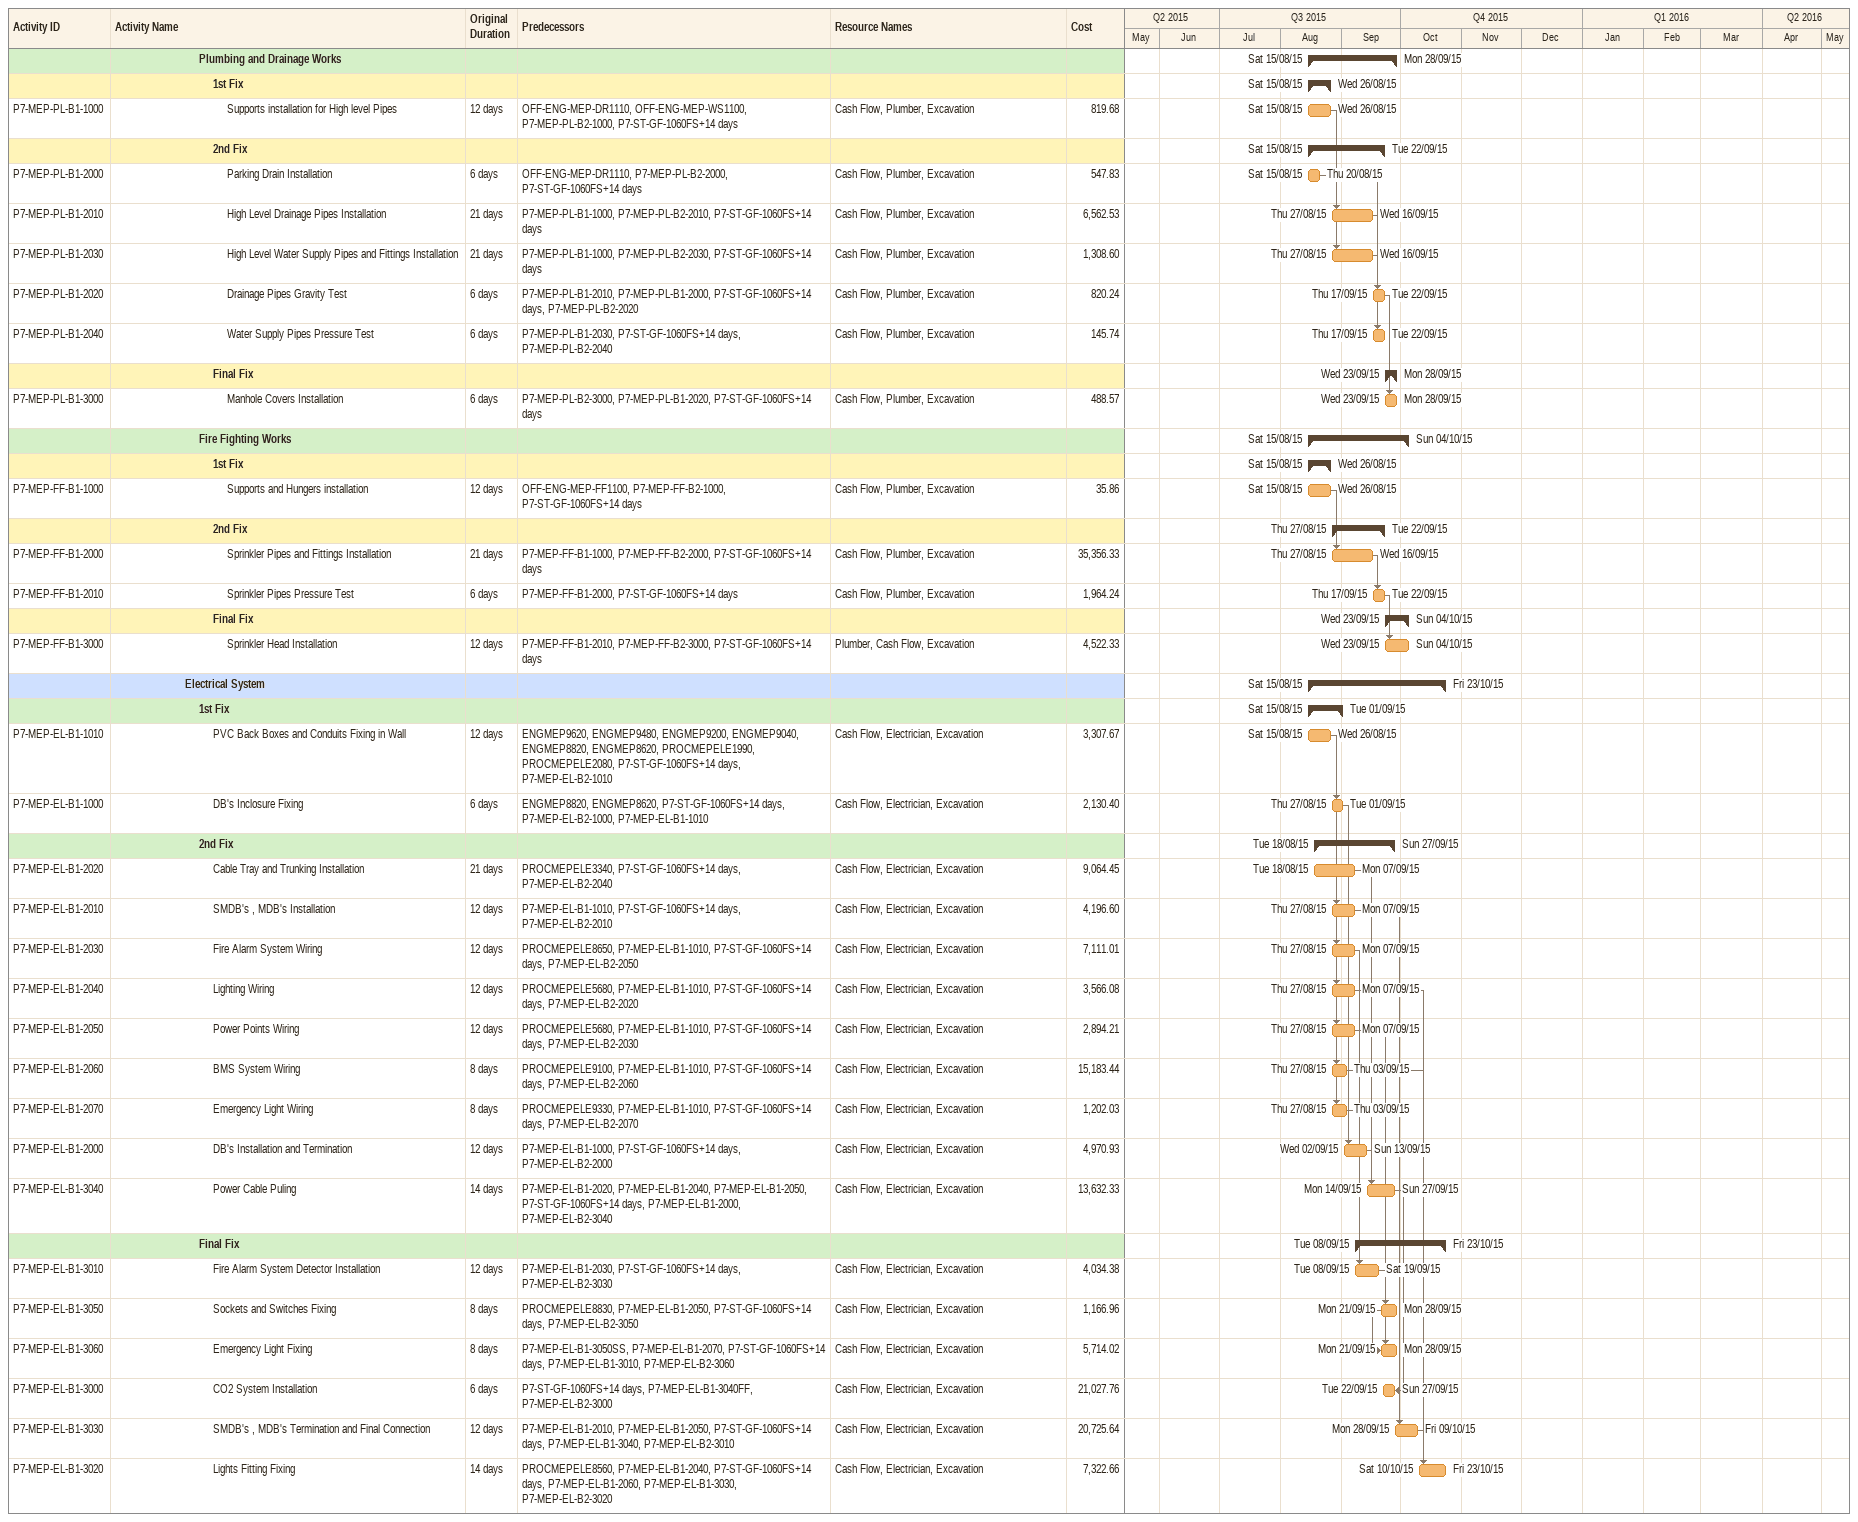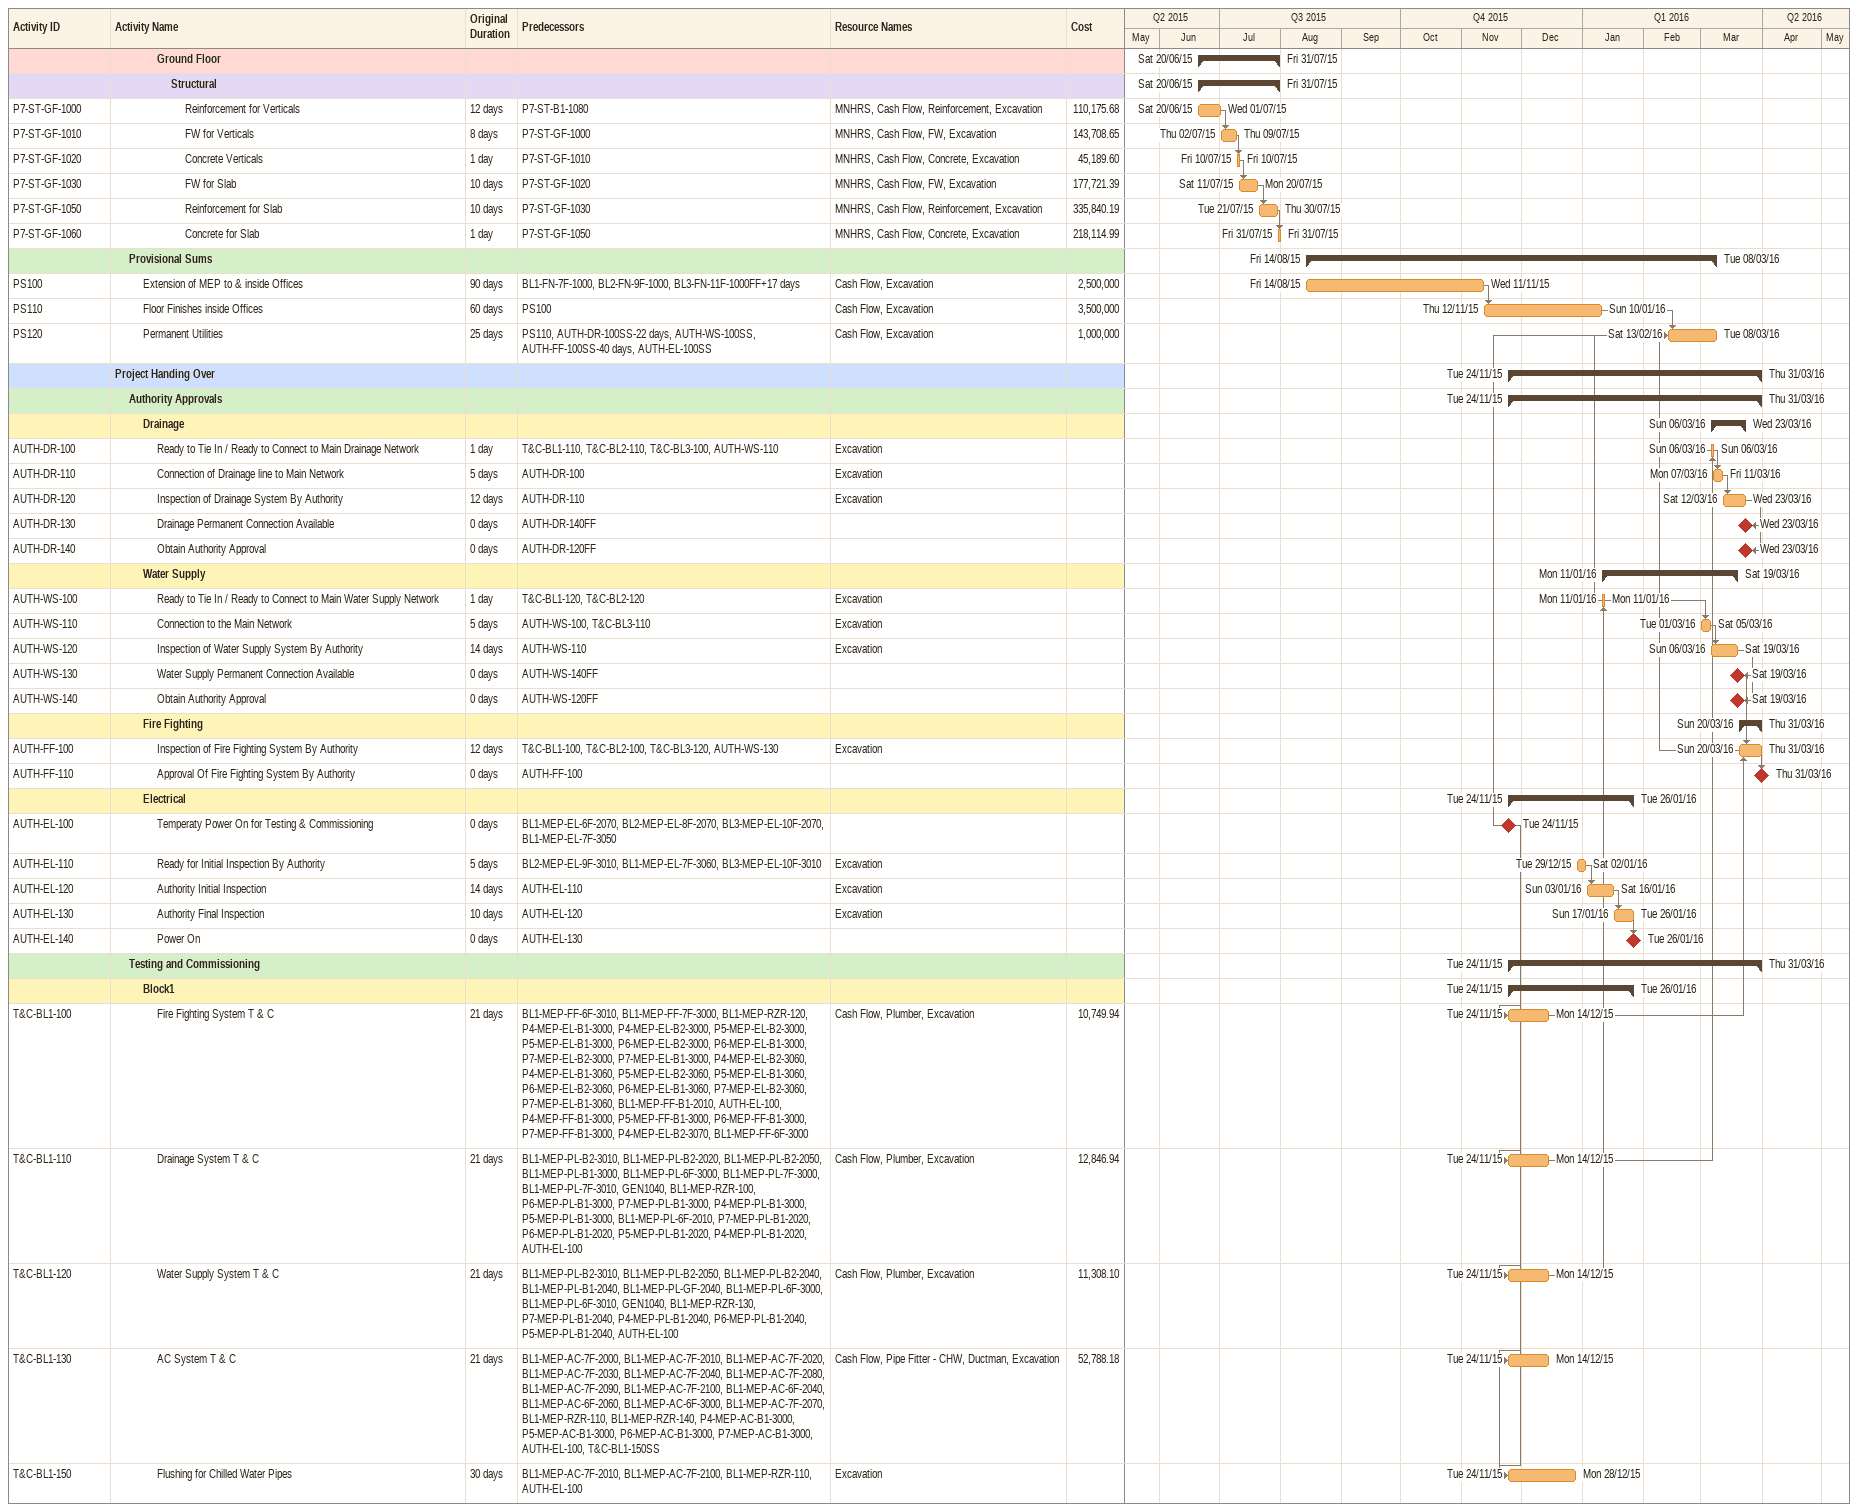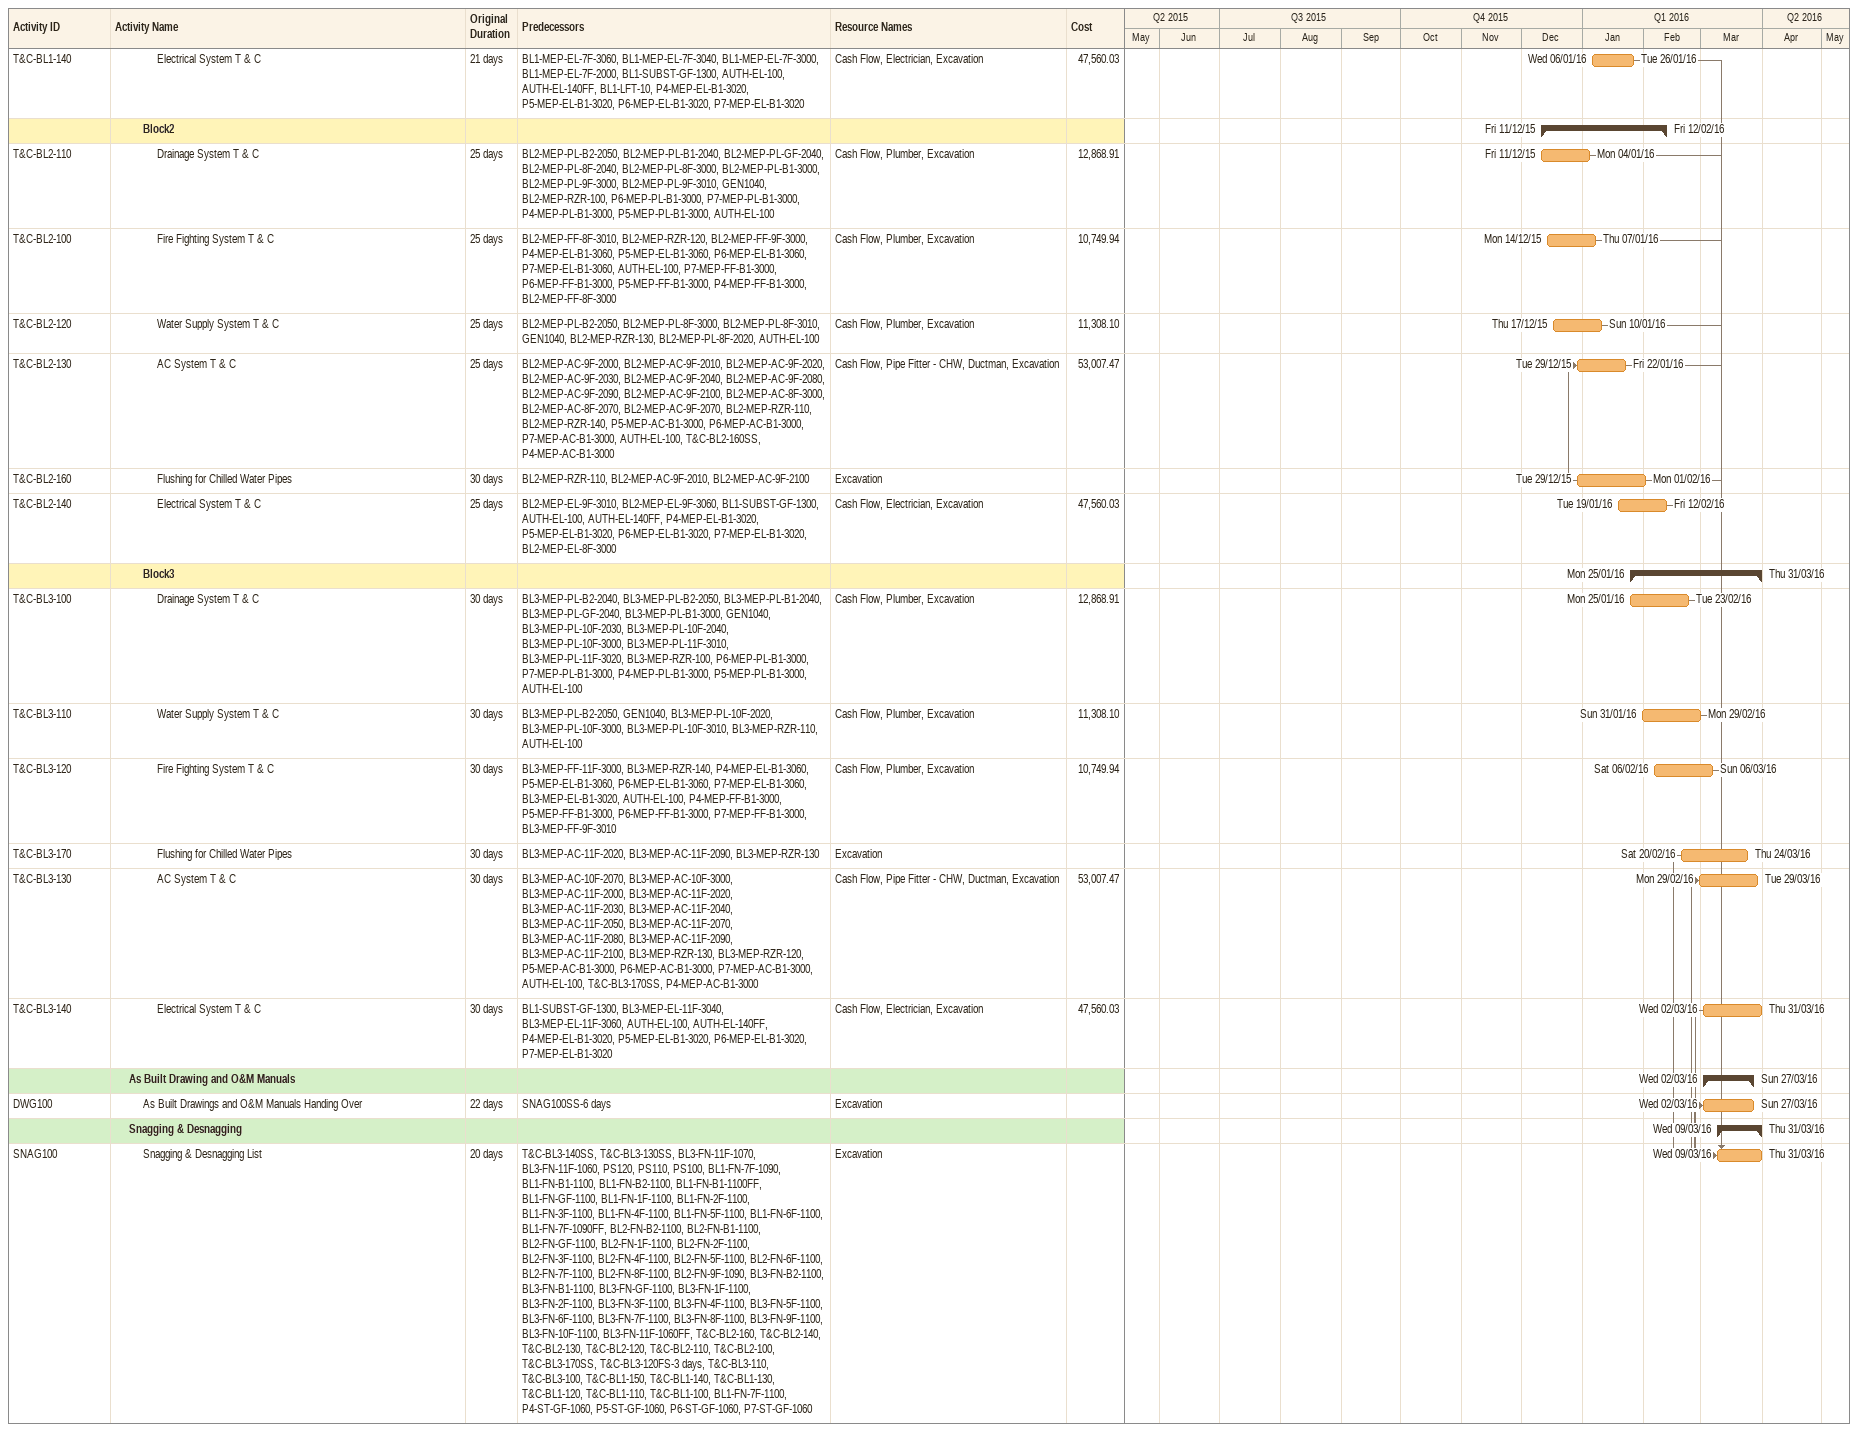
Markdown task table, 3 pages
| ID | Level | Task | Original duration | Start | Finish | Predecessors | Resources | Cost |
|---|---|---|---|---|---|---|---|---|
|  | 7 | **Plumbing and Drainage Works** |  | 2015-08-15 | 2015-09-28 |  |  |  |
|  | 8 | **1st Fix** |  | 2015-08-15 | 2015-08-26 |  |  |  |
| P7-MEP-PL-B1-1000 | 9 | Supports installation for High level Pipes | 12d | 2015-08-15 | 2015-08-26 | OFF-ENG-MEP-DR1110, OFF-ENG-MEP-WS1100, P7-MEP-PL-B2-1000, P7-ST-GF-1060FS+14d | Cash Flow, Plumber, Excavation | 819.68 |
|  | 8 | **2nd Fix** |  | 2015-08-15 | 2015-09-22 |  |  |  |
| P7-MEP-PL-B1-2000 | 9 | Parking Drain Installation | 6d | 2015-08-15 | 2015-08-20 | OFF-ENG-MEP-DR1110, P7-MEP-PL-B2-2000, P7-ST-GF-1060FS+14d | Cash Flow, Plumber, Excavation | 547.83 |
| P7-MEP-PL-B1-2010 | 9 | High Level Drainage Pipes Installation | 21d | 2015-08-27 | 2015-09-16 | P7-MEP-PL-B1-1000, P7-MEP-PL-B2-2010, P7-ST-GF-1060FS+14d | Cash Flow, Plumber, Excavation | 6562.53 |
| P7-MEP-PL-B1-2030 | 9 | High Level Water Supply Pipes and Fittings Installation | 21d | 2015-08-27 | 2015-09-16 | P7-MEP-PL-B1-1000, P7-MEP-PL-B2-2030, P7-ST-GF-1060FS+14d | Cash Flow, Plumber, Excavation | 1308.60 |
| P7-MEP-PL-B1-2020 | 9 | Drainage Pipes Gravity Test | 6d | 2015-09-17 | 2015-09-22 | P7-MEP-PL-B1-2010, P7-MEP-PL-B1-2000, P7-ST-GF-1060FS+14d, P7-MEP-PL-B2-2020 | Cash Flow, Plumber, Excavation | 820.24 |
| P7-MEP-PL-B1-2040 | 9 | Water Supply Pipes Pressure Test | 6d | 2015-09-17 | 2015-09-22 | P7-MEP-PL-B1-2030, P7-ST-GF-1060FS+14d, P7-MEP-PL-B2-2040 | Cash Flow, Plumber, Excavation | 145.74 |
|  | 8 | **Final Fix** |  | 2015-09-23 | 2015-09-28 |  |  |  |
| P7-MEP-PL-B1-3000 | 9 | Manhole Covers Installation | 6d | 2015-09-23 | 2015-09-28 | P7-MEP-PL-B2-3000, P7-MEP-PL-B1-2020, P7-ST-GF-1060FS+14d | Cash Flow, Plumber, Excavation | 488.57 |
|  | 7 | **Fire Fighting Works** |  | 2015-08-15 | 2015-10-04 |  |  |  |
|  | 8 | **1st Fix** |  | 2015-08-15 | 2015-08-26 |  |  |  |
| P7-MEP-FF-B1-1000 | 9 | Supports and Hungers installation | 12d | 2015-08-15 | 2015-08-26 | OFF-ENG-MEP-FF1100, P7-MEP-FF-B2-1000, P7-ST-GF-1060FS+14d | Cash Flow, Plumber, Excavation | 35.86 |
|  | 8 | **2nd Fix** |  | 2015-08-27 | 2015-09-22 |  |  |  |
| P7-MEP-FF-B1-2000 | 9 | Sprinkler Pipes and Fittings Installation | 21d | 2015-08-27 | 2015-09-16 | P7-MEP-FF-B1-1000, P7-MEP-FF-B2-2000, P7-ST-GF-1060FS+14d | Cash Flow, Plumber, Excavation | 35356.33 |
| P7-MEP-FF-B1-2010 | 9 | Sprinkler Pipes Pressure Test | 6d | 2015-09-17 | 2015-09-22 | P7-MEP-FF-B1-2000, P7-ST-GF-1060FS+14d | Cash Flow, Plumber, Excavation | 1964.24 |
|  | 8 | **Final Fix** |  | 2015-09-23 | 2015-10-04 |  |  |  |
| P7-MEP-FF-B1-3000 | 9 | Sprinkler Head Installation | 12d | 2015-09-23 | 2015-10-04 | P7-MEP-FF-B1-2010, P7-MEP-FF-B2-3000, P7-ST-GF-1060FS+14d | Plumber, Cash Flow, Excavation | 4522.33 |
|  | 6 | **Electrical System** |  | 2015-08-15 | 2015-10-23 |  |  |  |
|  | 7 | **1st Fix** |  | 2015-08-15 | 2015-09-01 |  |  |  |
| P7-MEP-EL-B1-1010 | 8 | PVC Back Boxes and Conduits Fixing in Wall | 12d | 2015-08-15 | 2015-08-26 | ENGMEP9620, ENGMEP9480, ENGMEP9200, ENGMEP9040, ENGMEP8820, ENGMEP8620, PROCMEPELE1990, PROCMEPELE2080, P7-ST-GF-1060FS+14d, P7-MEP-EL-B2-1010 | Cash Flow, Electrician, Excavation | 3307.67 |
| P7-MEP-EL-B1-1000 | 8 | DB's Inclosure Fixing | 6d | 2015-08-27 | 2015-09-01 | ENGMEP8820, ENGMEP8620, P7-ST-GF-1060FS+14d, P7-MEP-EL-B2-1000, P7-MEP-EL-B1-1010 | Cash Flow, Electrician, Excavation | 2130.40 |
|  | 7 | **2nd Fix** |  | 2015-08-18 | 2015-09-27 |  |  |  |
| P7-MEP-EL-B1-2020 | 8 | Cable Tray and Trunking Installation | 21d | 2015-08-18 | 2015-09-07 | PROCMEPELE3340, P7-ST-GF-1060FS+14d, P7-MEP-EL-B2-2040 | Cash Flow, Electrician, Excavation | 9064.45 |
| P7-MEP-EL-B1-2010 | 8 | SMDB's , MDB's Installation | 12d | 2015-08-27 | 2015-09-07 | P7-MEP-EL-B1-1010, P7-ST-GF-1060FS+14d, P7-MEP-EL-B2-2010 | Cash Flow, Electrician, Excavation | 4196.60 |
| P7-MEP-EL-B1-2030 | 8 | Fire Alarm System Wiring | 12d | 2015-08-27 | 2015-09-07 | PROCMEPELE8650, P7-MEP-EL-B1-1010, P7-ST-GF-1060FS+14d, P7-MEP-EL-B2-2050 | Cash Flow, Electrician, Excavation | 7111.01 |
| P7-MEP-EL-B1-2040 | 8 | Lighting Wiring | 12d | 2015-08-27 | 2015-09-07 | PROCMEPELE5680, P7-MEP-EL-B1-1010, P7-ST-GF-1060FS+14d, P7-MEP-EL-B2-2020 | Cash Flow, Electrician, Excavation | 3566.08 |
| P7-MEP-EL-B1-2050 | 8 | Power Points Wiring | 12d | 2015-08-27 | 2015-09-07 | PROCMEPELE5680, P7-MEP-EL-B1-1010, P7-ST-GF-1060FS+14d, P7-MEP-EL-B2-2030 | Cash Flow, Electrician, Excavation | 2894.21 |
| P7-MEP-EL-B1-2060 | 8 | BMS System Wiring | 8d | 2015-08-27 | 2015-09-03 | PROCMEPELE9100, P7-MEP-EL-B1-1010, P7-ST-GF-1060FS+14d, P7-MEP-EL-B2-2060 | Cash Flow, Electrician, Excavation | 15183.44 |
| P7-MEP-EL-B1-2070 | 8 | Emergency Light Wiring | 8d | 2015-08-27 | 2015-09-03 | PROCMEPELE9330, P7-MEP-EL-B1-1010, P7-ST-GF-1060FS+14d, P7-MEP-EL-B2-2070 | Cash Flow, Electrician, Excavation | 1202.03 |
| P7-MEP-EL-B1-2000 | 8 | DB's Installation and Termination | 12d | 2015-09-02 | 2015-09-13 | P7-MEP-EL-B1-1000, P7-ST-GF-1060FS+14d, P7-MEP-EL-B2-2000 | Cash Flow, Electrician, Excavation | 4970.93 |
| P7-MEP-EL-B1-3040 | 8 | Power Cable Puling | 14d | 2015-09-14 | 2015-09-27 | P7-MEP-EL-B1-2020, P7-MEP-EL-B1-2040, P7-MEP-EL-B1-2050, P7-ST-GF-1060FS+14d, P7-MEP-EL-B1-2000, P7-MEP-EL-B2-3040 | Cash Flow, Electrician, Excavation | 13632.33 |
|  | 7 | **Final Fix** |  | 2015-09-08 | 2015-10-23 |  |  |  |
| P7-MEP-EL-B1-3010 | 8 | Fire Alarm System Detector Installation | 12d | 2015-09-08 | 2015-09-19 | P7-MEP-EL-B1-2030, P7-ST-GF-1060FS+14d, P7-MEP-EL-B2-3030 | Cash Flow, Electrician, Excavation | 4034.38 |
| P7-MEP-EL-B1-3050 | 8 | Sockets and Switches Fixing | 8d | 2015-09-21 | 2015-09-28 | PROCMEPELE8830, P7-MEP-EL-B1-2050, P7-ST-GF-1060FS+14d, P7-MEP-EL-B2-3050 | Cash Flow, Electrician, Excavation | 1166.96 |
| P7-MEP-EL-B1-3060 | 8 | Emergency Light Fixing | 8d | 2015-09-21 | 2015-09-28 | P7-MEP-EL-B1-3050SS, P7-MEP-EL-B1-2070, P7-ST-GF-1060FS+14d, P7-MEP-EL-B1-3010, P7-MEP-EL-B2-3060 | Cash Flow, Electrician, Excavation | 5714.02 |
| P7-MEP-EL-B1-3000 | 8 | CO2 System Installation | 6d | 2015-09-22 | 2015-09-27 | P7-ST-GF-1060FS+14d, P7-MEP-EL-B1-3040FF, P7-MEP-EL-B2-3000 | Cash Flow, Electrician, Excavation | 21027.76 |
| P7-MEP-EL-B1-3030 | 8 | SMDB's , MDB's Termination and Final Connection | 12d | 2015-09-28 | 2015-10-09 | P7-MEP-EL-B1-2010, P7-MEP-EL-B1-2050, P7-ST-GF-1060FS+14d, P7-MEP-EL-B1-3040, P7-MEP-EL-B2-3010 | Cash Flow, Electrician, Excavation | 20725.64 |
| P7-MEP-EL-B1-3020 | 8 | Lights Fitting Fixing | 14d | 2015-10-10 | 2015-10-23 | PROCMEPELE8560, P7-MEP-EL-B1-2040, P7-ST-GF-1060FS+14d, P7-MEP-EL-B1-2060, P7-MEP-EL-B1-3030, P7-MEP-EL-B2-3020 | Cash Flow, Electrician, Excavation | 7322.66 |
|  | 4 | **Ground Floor** |  | 2015-06-20 | 2015-07-31 |  |  |  |
|  | 5 | **Structural** |  | 2015-06-20 | 2015-07-31 |  |  |  |
| P7-ST-GF-1000 | 6 | Reinforcement for Verticals | 12d | 2015-06-20 | 2015-07-01 | P7-ST-B1-1080 | MNHRS, Cash Flow, Reinforcement, Excavation | 110175.68 |
| P7-ST-GF-1010 | 6 | FW for Verticals | 8d | 2015-07-02 | 2015-07-09 | P7-ST-GF-1000 | MNHRS, Cash Flow, FW, Excavation | 143708.65 |
| P7-ST-GF-1020 | 6 | Concrete Verticals | 1d | 2015-07-10 | 2015-07-10 | P7-ST-GF-1010 | MNHRS, Cash Flow, Concrete, Excavation | 45189.60 |
| P7-ST-GF-1030 | 6 | FW for Slab | 10d | 2015-07-11 | 2015-07-20 | P7-ST-GF-1020 | MNHRS, Cash Flow, FW, Excavation | 177721.39 |
| P7-ST-GF-1050 | 6 | Reinforcement for Slab | 10d | 2015-07-21 | 2015-07-30 | P7-ST-GF-1030 | MNHRS, Cash Flow, Reinforcement, Excavation | 335840.19 |
| P7-ST-GF-1060 | 6 | Concrete for Slab | 1d | 2015-07-31 | 2015-07-31 | P7-ST-GF-1050 | MNHRS, Cash Flow, Concrete, Excavation | 218114.99 |
|  | 2 | **Provisional Sums** |  | 2015-08-14 | 2016-03-08 |  |  |  |
| PS100 | 3 | Extension of MEP to & inside Offices | 90d | 2015-08-14 | 2015-11-11 | BL1-FN-7F-1000, BL2-FN-9F-1000, BL3-FN-11F-1000FF+17d | Cash Flow, Excavation | 2500000 |
| PS110 | 3 | Floor Finishes inside Offices | 60d | 2015-11-12 | 2016-01-10 | PS100 | Cash Flow, Excavation | 3500000 |
| PS120 | 3 | Permanent Utilities | 25d | 2016-02-13 | 2016-03-08 | PS110, AUTH-DR-100SS-22d, AUTH-WS-100SS, AUTH-FF-100SS-40d, AUTH-EL-100SS | Cash Flow, Excavation | 1000000 |
|  | 1 | **Project Handing Over** |  | 2015-11-24 | 2016-03-31 |  |  |  |
|  | 2 | **Authority Approvals** |  | 2015-11-24 | 2016-03-31 |  |  |  |
|  | 3 | **Drainage** |  | 2016-03-06 | 2016-03-23 |  |  |  |
| AUTH-DR-100 | 4 | Ready to Tie In / Ready to Connect to Main Drainage Network | 1d | 2016-03-06 | 2016-03-06 | T&C-BL1-110, T&C-BL2-110, T&C-BL3-100, AUTH-WS-110 | Excavation |  |
| AUTH-DR-110 | 4 | Connection of Drainage line to Main Network | 5d | 2016-03-07 | 2016-03-11 | AUTH-DR-100 | Excavation |  |
| AUTH-DR-120 | 4 | Inspection of Drainage System By Authority | 12d | 2016-03-12 | 2016-03-23 | AUTH-DR-110 | Excavation |  |
| AUTH-DR-130 | 4 | Drainage Permanent Connection Available | 0d | 2016-03-23 | 2016-03-23 | AUTH-DR-140FF |  |  |
| AUTH-DR-140 | 4 | Obtain Authority Approval | 0d | 2016-03-23 | 2016-03-23 | AUTH-DR-120FF |  |  |
|  | 3 | **Water Supply** |  | 2016-01-11 | 2016-03-19 |  |  |  |
| AUTH-WS-100 | 4 | Ready to Tie In / Ready to Connect to Main Water Supply Network | 1d | 2016-01-11 | 2016-01-11 | T&C-BL1-120, T&C-BL2-120 | Excavation |  |
| AUTH-WS-110 | 4 | Connection to the Main Network | 5d | 2016-03-01 | 2016-03-05 | AUTH-WS-100, T&C-BL3-110 | Excavation |  |
| AUTH-WS-120 | 4 | Inspection of Water Supply System By Authority | 14d | 2016-03-06 | 2016-03-19 | AUTH-WS-110 | Excavation |  |
| AUTH-WS-130 | 4 | Water Supply Permanent Connection Available | 0d | 2016-03-19 | 2016-03-19 | AUTH-WS-140FF |  |  |
| AUTH-WS-140 | 4 | Obtain Authority Approval | 0d | 2016-03-19 | 2016-03-19 | AUTH-WS-120FF |  |  |
|  | 3 | **Fire Fighting** |  | 2016-03-20 | 2016-03-31 |  |  |  |
| AUTH-FF-100 | 4 | Inspection of Fire Fighting System By Authority | 12d | 2016-03-20 | 2016-03-31 | T&C-BL1-100, T&C-BL2-100, T&C-BL3-120, AUTH-WS-130 | Excavation |  |
| AUTH-FF-110 | 4 | Approval Of Fire Fighting System By Authority | 0d | 2016-03-31 | 2016-03-31 | AUTH-FF-100 |  |  |
|  | 3 | **Electrical** |  | 2015-11-24 | 2016-01-26 |  |  |  |
| AUTH-EL-100 | 4 | Temperaty Power On for Testing & Commissioning | 0d | 2015-11-24 | 2015-11-24 | BL1-MEP-EL-6F-2070, BL2-MEP-EL-8F-2070, BL3-MEP-EL-10F-2070, BL1-MEP-EL-7F-3050 |  |  |
| AUTH-EL-110 | 4 | Ready for Initial Inspection By Authority | 5d | 2015-12-29 | 2016-01-02 | BL2-MEP-EL-9F-3010, BL1-MEP-EL-7F-3060, BL3-MEP-EL-10F-3010 | Excavation |  |
| AUTH-EL-120 | 4 | Authority Initial Inspection | 14d | 2016-01-03 | 2016-01-16 | AUTH-EL-110 | Excavation |  |
| AUTH-EL-130 | 4 | Authority Final Inspection | 10d | 2016-01-17 | 2016-01-26 | AUTH-EL-120 | Excavation |  |
| AUTH-EL-140 | 4 | Power On | 0d | 2016-01-26 | 2016-01-26 | AUTH-EL-130 |  |  |
|  | 2 | **Testing and Commissioning** |  | 2015-11-24 | 2016-03-31 |  |  |  |
|  | 3 | **Block1** |  | 2015-11-24 | 2016-01-26 |  |  |  |
| T&C-BL1-100 | 4 | Fire Fighting System T & C | 21d | 2015-11-24 | 2015-12-14 | BL1-MEP-FF-6F-3010, BL1-MEP-FF-7F-3000, BL1-MEP-RZR-120, P4-MEP-EL-B1-3000, P4-MEP-EL-B2-3000, P5-MEP-EL-B2-3000, P5-MEP-EL-B1-3000, P6-MEP-EL-B2-3000, P6-MEP-EL-B1-3000, P7-MEP-EL-B2-3000, P7-MEP-EL-B1-3000, P4-MEP-EL-B2-3060, P4-MEP-EL-B1-3060, P5-MEP-EL-B2-3060, P5-MEP-EL-B1-3060, P6-MEP-EL-B2-3060, P6-MEP-EL-B1-3060, P7-MEP-EL-B2-3060, P7-MEP-EL-B1-3060, BL1-MEP-FF-B1-2010, AUTH-EL-100, P4-MEP-FF-B1-3000, P5-MEP-FF-B1-3000, P6-MEP-FF-B1-3000, P7-MEP-FF-B1-3000, P4-MEP-EL-B2-3070, BL1-MEP-FF-6F-3000 | Cash Flow, Plumber, Excavation | 10749.94 |
| T&C-BL1-110 | 4 | Drainage System T & C | 21d | 2015-11-24 | 2015-12-14 | BL1-MEP-PL-B2-3010, BL1-MEP-PL-B2-2020, BL1-MEP-PL-B2-2050, BL1-MEP-PL-B1-3000, BL1-MEP-PL-6F-3000, BL1-MEP-PL-7F-3000, BL1-MEP-PL-7F-3010, GEN1040, BL1-MEP-RZR-100, P6-MEP-PL-B1-3000, P7-MEP-PL-B1-3000, P4-MEP-PL-B1-3000, P5-MEP-PL-B1-3000, BL1-MEP-PL-6F-2010, P7-MEP-PL-B1-2020, P6-MEP-PL-B1-2020, P5-MEP-PL-B1-2020, P4-MEP-PL-B1-2020, AUTH-EL-100 | Cash Flow, Plumber, Excavation | 12846.94 |
| T&C-BL1-120 | 4 | Water Supply System T & C | 21d | 2015-11-24 | 2015-12-14 | BL1-MEP-PL-B2-3010, BL1-MEP-PL-B2-2050, BL1-MEP-PL-B2-2040, BL1-MEP-PL-B1-2040, BL1-MEP-PL-GF-2040, BL1-MEP-PL-6F-3000, BL1-MEP-PL-6F-3010, GEN1040, BL1-MEP-RZR-130, P7-MEP-PL-B1-2040, P4-MEP-PL-B1-2040, P6-MEP-PL-B1-2040, P5-MEP-PL-B1-2040, AUTH-EL-100 | Cash Flow, Plumber, Excavation | 11308.10 |
| T&C-BL1-130 | 4 | AC System T & C | 21d | 2015-11-24 | 2015-12-14 | BL1-MEP-AC-7F-2000, BL1-MEP-AC-7F-2010, BL1-MEP-AC-7F-2020, BL1-MEP-AC-7F-2030, BL1-MEP-AC-7F-2040, BL1-MEP-AC-7F-2080, BL1-MEP-AC-7F-2090, BL1-MEP-AC-7F-2100, BL1-MEP-AC-6F-2040, BL1-MEP-AC-6F-2060, BL1-MEP-AC-6F-3000, BL1-MEP-AC-7F-2070, BL1-MEP-RZR-110, BL1-MEP-RZR-140, P4-MEP-AC-B1-3000, P5-MEP-AC-B1-3000, P6-MEP-AC-B1-3000, P7-MEP-AC-B1-3000, AUTH-EL-100, T&C-BL1-150SS | Cash Flow, Pipe Fitter - CHW, Ductman, Excavation | 52788.18 |
| T&C-BL1-150 | 4 | Flushing for Chilled Water Pipes | 30d | 2015-11-24 | 2015-12-28 | BL1-MEP-AC-7F-2010, BL1-MEP-AC-7F-2100, BL1-MEP-RZR-110, AUTH-EL-100 | Excavation |  |
| T&C-BL1-140 | 4 | Electrical System T & C | 21d | 2016-01-06 | 2016-01-26 | BL1-MEP-EL-7F-3060, BL1-MEP-EL-7F-3040, BL1-MEP-EL-7F-3000, BL1-MEP-EL-7F-2000, BL1-SUBST-GF-1300, AUTH-EL-100, AUTH-EL-140FF, BL1-LFT-10, P4-MEP-EL-B1-3020, P5-MEP-EL-B1-3020, P6-MEP-EL-B1-3020, P7-MEP-EL-B1-3020 | Cash Flow, Electrician, Excavation | 47560.03 |
|  | 3 | **Block2** |  | 2015-12-11 | 2016-02-12 |  |  |  |
| T&C-BL2-110 | 4 | Drainage System T & C | 25d | 2015-12-11 | 2016-01-04 | BL2-MEP-PL-B2-2050, BL2-MEP-PL-B1-2040, BL2-MEP-PL-GF-2040, BL2-MEP-PL-8F-2040, BL2-MEP-PL-8F-3000, BL2-MEP-PL-B1-3000, BL2-MEP-PL-9F-3000, BL2-MEP-PL-9F-3010, GEN1040, BL2-MEP-RZR-100, P6-MEP-PL-B1-3000, P7-MEP-PL-B1-3000, P4-MEP-PL-B1-3000, P5-MEP-PL-B1-3000, AUTH-EL-100 | Cash Flow, Plumber, Excavation | 12868.91 |
| T&C-BL2-100 | 4 | Fire Fighting System T & C | 25d | 2015-12-14 | 2016-01-07 | BL2-MEP-FF-8F-3010, BL2-MEP-RZR-120, BL2-MEP-FF-9F-3000, P4-MEP-EL-B1-3060, P5-MEP-EL-B1-3060, P6-MEP-EL-B1-3060, P7-MEP-EL-B1-3060, AUTH-EL-100, P7-MEP-FF-B1-3000, P6-MEP-FF-B1-3000, P5-MEP-FF-B1-3000, P4-MEP-FF-B1-3000, BL2-MEP-FF-8F-3000 | Cash Flow, Plumber, Excavation | 10749.94 |
| T&C-BL2-120 | 4 | Water Supply System T & C | 25d | 2015-12-17 | 2016-01-10 | BL2-MEP-PL-B2-2050, BL2-MEP-PL-8F-3000, BL2-MEP-PL-8F-3010, GEN1040, BL2-MEP-RZR-130, BL2-MEP-PL-8F-2020, AUTH-EL-100 | Cash Flow, Plumber, Excavation | 11308.10 |
| T&C-BL2-130 | 4 | AC System T & C | 25d | 2015-12-29 | 2016-01-22 | BL2-MEP-AC-9F-2000, BL2-MEP-AC-9F-2010, BL2-MEP-AC-9F-2020, BL2-MEP-AC-9F-2030, BL2-MEP-AC-9F-2040, BL2-MEP-AC-9F-2080, BL2-MEP-AC-9F-2090, BL2-MEP-AC-9F-2100, BL2-MEP-AC-8F-3000, BL2-MEP-AC-8F-2070, BL2-MEP-AC-9F-2070, BL2-MEP-RZR-110, BL2-MEP-RZR-140, P5-MEP-AC-B1-3000, P6-MEP-AC-B1-3000, P7-MEP-AC-B1-3000, AUTH-EL-100, T&C-BL2-160SS, P4-MEP-AC-B1-3000 | Cash Flow, Pipe Fitter - CHW, Ductman, Excavation | 53007.47 |
| T&C-BL2-160 | 4 | Flushing for Chilled Water Pipes | 30d | 2015-12-29 | 2016-02-01 | BL2-MEP-RZR-110, BL2-MEP-AC-9F-2010, BL2-MEP-AC-9F-2100 | Excavation |  |
| T&C-BL2-140 | 4 | Electrical System T & C | 25d | 2016-01-19 | 2016-02-12 | BL2-MEP-EL-9F-3010, BL2-MEP-EL-9F-3060, BL1-SUBST-GF-1300, AUTH-EL-100, AUTH-EL-140FF, P4-MEP-EL-B1-3020, P5-MEP-EL-B1-3020, P6-MEP-EL-B1-3020, P7-MEP-EL-B1-3020, BL2-MEP-EL-8F-3000 | Cash Flow, Electrician, Excavation | 47560.03 |
|  | 3 | **Block3** |  | 2016-01-25 | 2016-03-31 |  |  |  |
| T&C-BL3-100 | 4 | Drainage System T & C | 30d | 2016-01-25 | 2016-02-23 | BL3-MEP-PL-B2-2040, BL3-MEP-PL-B2-2050, BL3-MEP-PL-B1-2040, BL3-MEP-PL-GF-2040, BL3-MEP-PL-B1-3000, GEN1040, BL3-MEP-PL-10F-2030, BL3-MEP-PL-10F-2040, BL3-MEP-PL-10F-3000, BL3-MEP-PL-11F-3010, BL3-MEP-PL-11F-3020, BL3-MEP-RZR-100, P6-MEP-PL-B1-3000, P7-MEP-PL-B1-3000, P4-MEP-PL-B1-3000, P5-MEP-PL-B1-3000, AUTH-EL-100 | Cash Flow, Plumber, Excavation | 12868.91 |
| T&C-BL3-110 | 4 | Water Supply System T & C | 30d | 2016-01-31 | 2016-02-29 | BL3-MEP-PL-B2-2050, GEN1040, BL3-MEP-PL-10F-2020, BL3-MEP-PL-10F-3000, BL3-MEP-PL-10F-3010, BL3-MEP-RZR-110, AUTH-EL-100 | Cash Flow, Plumber, Excavation | 11308.10 |
| T&C-BL3-120 | 4 | Fire Fighting System T & C | 30d | 2016-02-06 | 2016-03-06 | BL3-MEP-FF-11F-3000, BL3-MEP-RZR-140, P4-MEP-EL-B1-3060, P5-MEP-EL-B1-3060, P6-MEP-EL-B1-3060, P7-MEP-EL-B1-3060, BL3-MEP-EL-B1-3020, AUTH-EL-100, P4-MEP-FF-B1-3000, P5-MEP-FF-B1-3000, P6-MEP-FF-B1-3000, P7-MEP-FF-B1-3000, BL3-MEP-FF-9F-3010 | Cash Flow, Plumber, Excavation | 10749.94 |
| T&C-BL3-170 | 4 | Flushing for Chilled Water Pipes | 30d | 2016-02-20 | 2016-03-24 | BL3-MEP-AC-11F-2020, BL3-MEP-AC-11F-2090, BL3-MEP-RZR-130 | Excavation |  |
| T&C-BL3-130 | 4 | AC System T & C | 30d | 2016-02-29 | 2016-03-29 | BL3-MEP-AC-10F-2070, BL3-MEP-AC-10F-3000, BL3-MEP-AC-11F-2000, BL3-MEP-AC-11F-2020, BL3-MEP-AC-11F-2030, BL3-MEP-AC-11F-2040, BL3-MEP-AC-11F-2050, BL3-MEP-AC-11F-2070, BL3-MEP-AC-11F-2080, BL3-MEP-AC-11F-2090, BL3-MEP-AC-11F-2100, BL3-MEP-RZR-130, BL3-MEP-RZR-120, P5-MEP-AC-B1-3000, P6-MEP-AC-B1-3000, P7-MEP-AC-B1-3000, AUTH-EL-100, T&C-BL3-170SS, P4-MEP-AC-B1-3000 | Cash Flow, Pipe Fitter - CHW, Ductman, Excavation | 53007.47 |
| T&C-BL3-140 | 4 | Electrical System T & C | 30d | 2016-03-02 | 2016-03-31 | BL1-SUBST-GF-1300, BL3-MEP-EL-11F-3040, BL3-MEP-EL-11F-3060, AUTH-EL-100, AUTH-EL-140FF, P4-MEP-EL-B1-3020, P5-MEP-EL-B1-3020, P6-MEP-EL-B1-3020, P7-MEP-EL-B1-3020 | Cash Flow, Electrician, Excavation | 47560.03 |
|  | 2 | **As Built Drawing and O&M Manuals** |  | 2016-03-02 | 2016-03-27 |  |  |  |
| DWG100 | 3 | As Built Drawings and O&M Manuals Handing Over | 22d | 2016-03-02 | 2016-03-27 | SNAG100SS-6d | Excavation |  |
|  | 2 | **Snagging & Desnagging** |  | 2016-03-09 | 2016-03-31 |  |  |  |
| SNAG100 | 3 | Snagging & Desnagging List | 20d | 2016-03-09 | 2016-03-31 | T&C-BL3-140SS, T&C-BL3-130SS, BL3-FN-11F-1070, BL3-FN-11F-1060, PS120, PS110, PS100, BL1-FN-7F-1090, BL1-FN-B1-1100, BL1-FN-B2-1100, BL1-FN-B1-1100FF, BL1-FN-GF-1100, BL1-FN-1F-1100, BL1-FN-2F-1100, BL1-FN-3F-1100, BL1-FN-4F-1100, BL1-FN-5F-1100, BL1-FN-6F-1100, BL1-FN-7F-1090FF, BL2-FN-B2-1100, BL2-FN-B1-1100, BL2-FN-GF-1100, BL2-FN-1F-1100, BL2-FN-2F-1100, BL2-FN-3F-1100, BL2-FN-4F-1100, BL2-FN-5F-1100, BL2-FN-6F-1100, BL2-FN-7F-1100, BL2-FN-8F-1100, BL2-FN-9F-1090, BL3-FN-B2-1100, BL3-FN-B1-1100, BL3-FN-GF-1100, BL3-FN-1F-1100, BL3-FN-2F-1100, BL3-FN-3F-1100, BL3-FN-4F-1100, BL3-FN-5F-1100, BL3-FN-6F-1100, BL3-FN-7F-1100, BL3-FN-8F-1100, BL3-FN-9F-1100, BL3-FN-10F-1100, BL3-FN-11F-1060FF, T&C-BL2-160, T&C-BL2-140, T&C-BL2-130, T&C-BL2-120, T&C-BL2-110, T&C-BL2-100, T&C-BL3-170SS, T&C-BL3-120FS-3d, T&C-BL3-110, T&C-BL3-100, T&C-BL1-150, T&C-BL1-140, T&C-BL1-130, T&C-BL1-120, T&C-BL1-110, T&C-BL1-100, BL1-FN-7F-1100, P4-ST-GF-1060, P5-ST-GF-1060, P6-ST-GF-1060, P7-ST-GF-1060 | Excavation |  |
